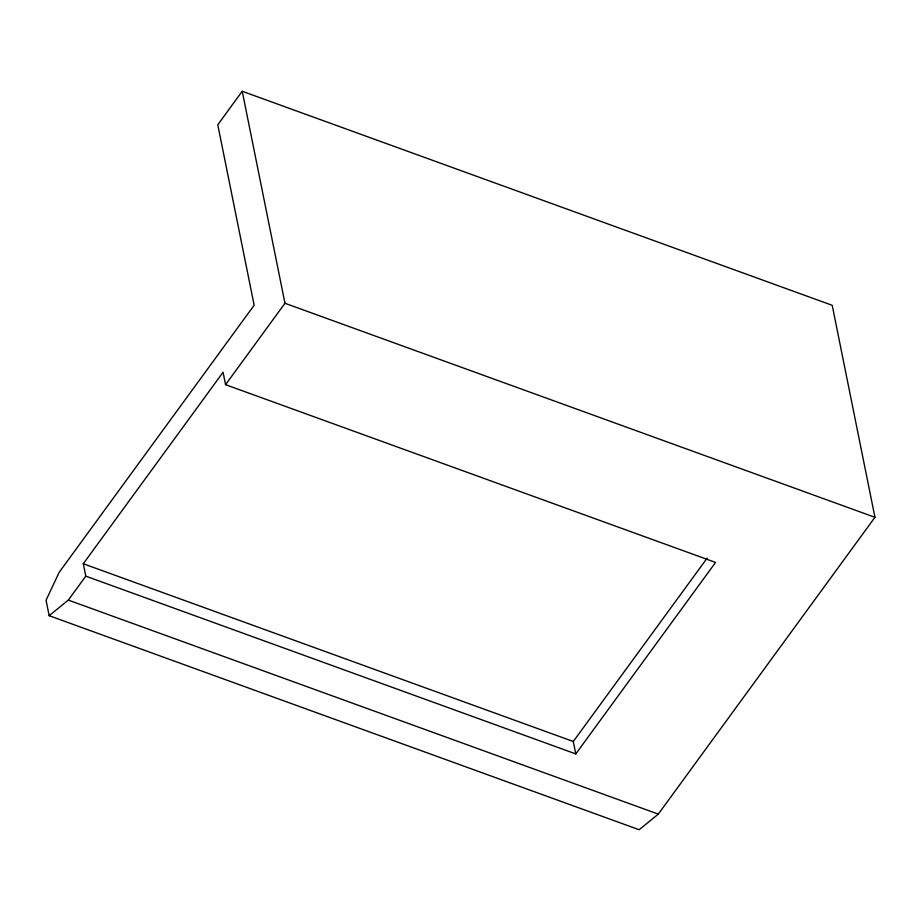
<?xml version="1.0" encoding="UTF-8"?>
<svg xmlns="http://www.w3.org/2000/svg" width="921" height="921" viewBox="0 0 921 921"><rect width="100%" height="100%" fill="white"/><g stroke="black" fill="none" stroke-linecap="round" stroke-linejoin="round"><path stroke-width="1.38" d="M242.223 91.271L217.77 124.784L254.15 305.219L59.163 572.332L46.05 600.25L49.17 615.7L639.139 829.729L658.296 814.118L874.95 517.303L832.204 305.3L242.223 91.271L284.969 303.274L225.564 384.667L715.571 562.42L575.798 753.919L85.791 576.155L83.281 563.744L223.066 372.245L225.564 384.667M49.17 615.7L68.315 600.089L85.791 576.155M575.798 753.919L573.288 741.497L707.144 558.126M284.969 303.274L874.95 517.303M83.281 563.744L573.288 741.497M68.315 600.089L658.296 814.118"/></g></svg>
